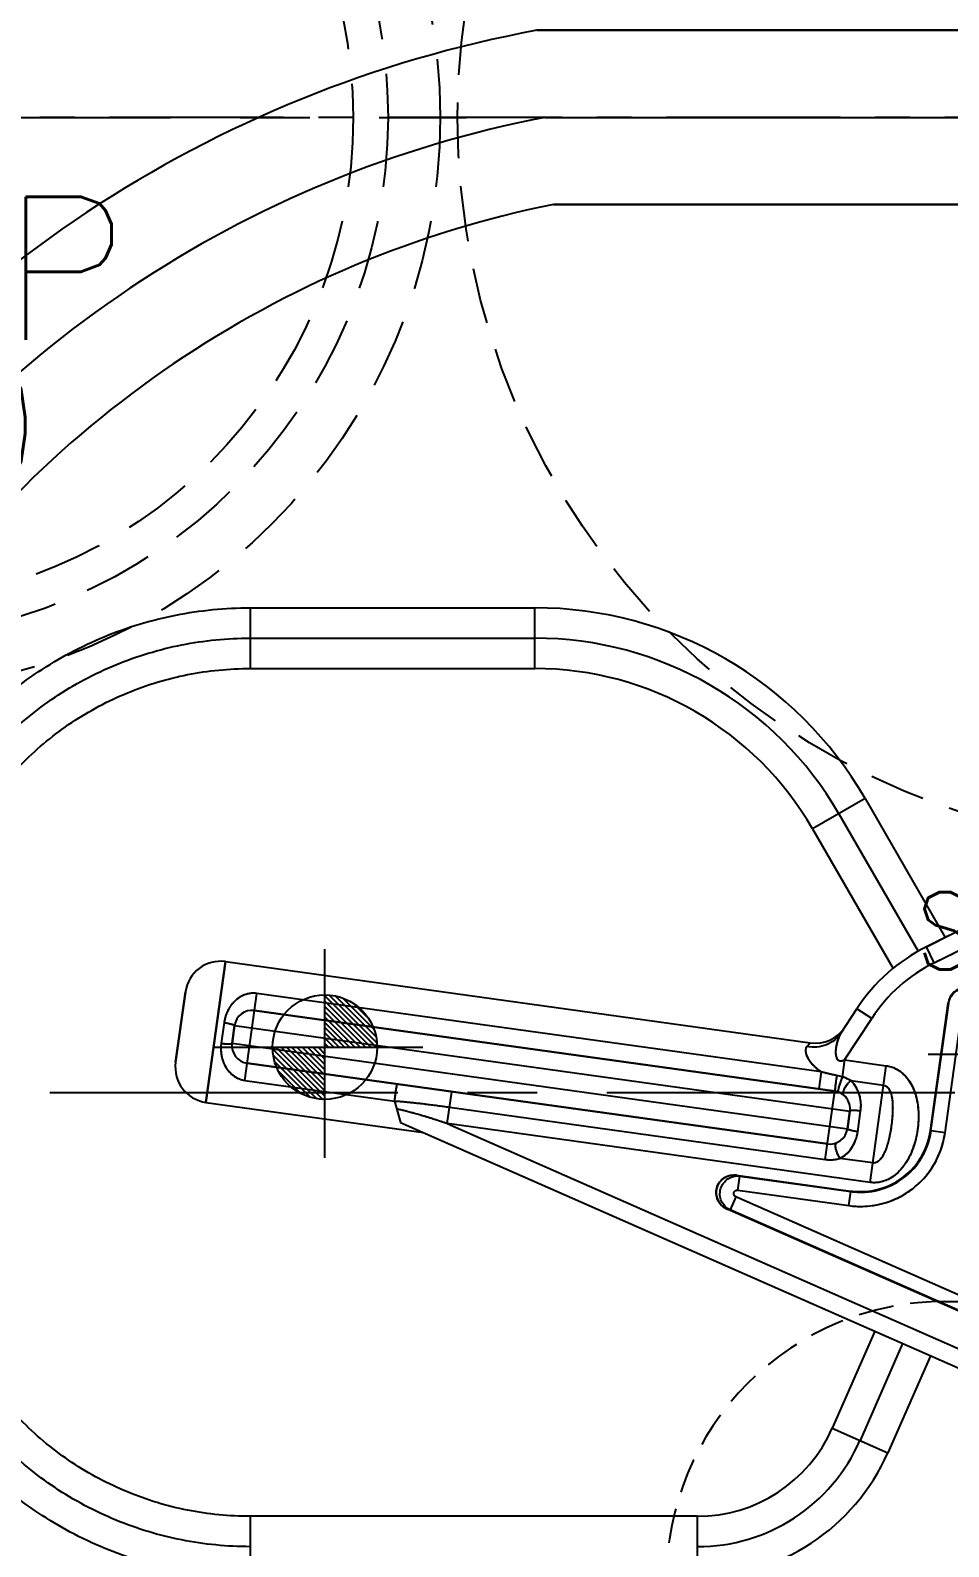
# Model space of a CAD drawing. Header units: millimetres. Extents: x 28656 to 29764, y -21384 to -20601.
# Drawn here: x 29170 to 29196.39, y -20864.31 to -20820.77 of the extents above; entities that cross this region are included whole.
import ezdxf

# ---------------------------------------------------------------- set-up
doc = ezdxf.new("R2010")
doc.units = ezdxf.units.MM
doc.header["$LTSCALE"] = 8
for name, pattern in [('CENTER', [2, 1.25, -0.25, 0.25, -0.25]), ('CENTER2', [1.125, 0.75, -0.125, 0.125, -0.125]), ('HIDDEN', [0.375, 0.25, -0.125]), ('HIDDEN2', [0.1875, 0.125, -0.0625])]:
    doc.linetypes.add(name, pattern=pattern)
for name, color, linetype in [('Cav-cor', 30, 'Continuous'), ('CL', 1, 'Continuous'), ('PIN', 5, 'Continuous'), ('PRODUCT', 1, 'Continuous'), ('Ru', 8, 'Continuous'), ('SP', 3, 'Continuous')]:
    doc.layers.add(name, color=color, linetype=linetype)
doc.styles.get("Standard").update_dxf_attribs({"font": 'txt.shx', "width": 0.8, "bigfont": 'chineset.shx'})
doc.styles.add('txt', font='txt.shx', dxfattribs={"width": 0.75, "height": 3.2})

# ---------------------------------------------------------------- blocks, each defined once
blk = doc.blocks.new('20160826.095208')
at = {"layer": 'SP', "linetype": 'CENTER'}
for p, q in [((0, -17.25), (0, 17.25)), ((-17.25, 0), (17.25, 0))]:
    blk.add_line(p, q, dxfattribs=at)
at = {"layer": 'SP', "linetype": 'HIDDEN'}
for radius in [16.5, 15, 14]:
    blk.add_circle((0, 0), radius, dxfattribs=at)
at = {"layer": 'SP'}
for s, p in [('S', (-5.456, 1.995)), ('P', (3.888, -6.392))]:
    blk.add_text(s, height=4.111, dxfattribs=at).set_placement(p)
at = {"layer": 'SP', "color": 6, "insert": (-1.275, -8.844), "char_height": 3.2812, "attachment_point": 5}
blk.add_mtext('Ø30.00', dxfattribs=at)

msp = doc.modelspace()

# ---------------------------------------------------------------- hatches: boundary and pattern name
at = {"layer": 'PIN', "linetype": 'Continuous'}
h = msp.add_hatch(dxfattribs=at)
h.set_pattern_fill('ANSI31', color=3, scale=0.857143, angle=90, style=0)
h.set_pattern_definition([(135, (29354.42234, -20862.1717), (-0.07576144, -0.07576144), [])])
h.paths.add_polyline_path([(29178.466, -20849.966), (29176.966, -20849.966, 0.414214), (29178.466, -20851.466)])
h.paths.add_polyline_path([(29178.466, -20848.466), (29178.466, -20849.966), (29179.966, -20849.966, 0.414214)])

# ---------------------------------------------------------------- linework, layer by layer
at = {"linetype": 'CENTER', "ltscale": 0.5}
msp.add_line((29353.28, -20823.266), (29053.28, -20823.266), dxfattribs=at)
at = {"linetype": 'HIDDEN2'}
msp.add_lwpolyline([(29196.28, -20857.266), (29210.28, -20857.266, -0.414214), (29218.28, -20865.266), (29218.28, -20889.266, -0.414214), (29210.28, -20897.266), (29196.28, -20897.266, -0.414214), (29188.28, -20889.266), (29188.28, -20865.266, -0.414214)], format="xyb", close=True, dxfattribs=at)
at = {"color": 8, "linetype": 'HIDDEN', "ltscale": 0.8}
msp.add_circle((29203.28, -20823.266), 21, dxfattribs=at)
at = {"layer": 'Cav-cor', "color": 241}
for p, q in [((29221.528, -20820.766), (29184.554, -20820.766)), ((29184.789, -20823.266), (29221.772, -20823.266)), ((29222.006, -20825.766), (29185.032, -20825.766)), ((29176.322, -20837.35), (29176.322, -20839.093)), ((29176.322, -20837.35), (29184.497, -20837.35)), ((29184.497, -20839.093), (29184.497, -20837.35)), ((29176.322, -20838.221), (29184.497, -20838.221)), ((29176.322, -20839.093), (29184.497, -20839.093)), ((29193.987, -20842.829), (29192.477, -20843.7)), ((29193.987, -20842.829), (29196.288, -20846.815)), ((29193.232, -20843.265), (29195.51, -20847.21)), ((29192.477, -20843.7), (29194.789, -20847.705)), ((29196.248, -20846.835), (29195.748, -20847.084)), ((29196.288, -20846.815), (29196.248, -20846.835)), ((29195.975, -20847.54), (29195.748, -20847.084)), ((29175.049, -20851.551), (29175.61, -20847.51)), ((29175.61, -20847.51), (29192.41, -20849.844)), ((29174.179, -20850.4), (29174.459, -20848.38)), ((29176.166, -20850.919), (29176.513, -20848.423)), ((29192.724, -20850.675), (29176.513, -20848.423)), ((29195.868, -20852.358), (29196.376, -20848.698)), ((29195.879, -20852.373), (29196.388, -20848.707)), ((29196.376, -20848.698), (29196.388, -20848.707)), ((29176.445, -20848.913), (29193.115, -20851.229)), ((29193.299, -20849.553), (29193.75, -20848.862)), ((29193.399, -20850.333), (29194.177, -20849.141)), ((29194.177, -20849.141), (29193.75, -20848.862)), ((29196.283, -20852.429), (29196.792, -20848.763)), ((29175.573, -20849.261), (29175.49, -20849.856)), ((29175.799, -20849.853), (29175.87, -20849.348)), ((29175.87, -20849.348), (29193.55, -20851.804)), ((29175.799, -20849.853), (29193.48, -20852.31)), ((29192.41, -20849.844), (29192.313, -20849.948)), ((29192.904, -20852.745), (29176.234, -20850.428)), ((29193.399, -20850.333), (29193.332, -20850.818)), ((29193.399, -20850.333), (29194.596, -20850.5)), ((29192.724, -20850.675), (29192.656, -20851.165)), ((29194.131, -20853.85), (29194.596, -20850.5)), ((29176.166, -20850.919), (29180.471, -20851.517)), ((29181.984, -20852.163), (29182.111, -20851.245)), ((29192.842, -20853.189), (29193.115, -20851.229)), ((29193.574, -20850.927), (29194.519, -20851.058)), ((29175.049, -20851.551), (29181.302, -20852.42)), ((29180.47, -20851.513), (29180.641, -20852.129)), ((29180.471, -20851.517), (29180.472, -20851.514)), ((29182.049, -20851.69), (29192.842, -20853.189)), ((29180.641, -20852.129), (29200.045, -20860.667)), ((29181.984, -20852.163), (29200.251, -20860.2)), ((29194.131, -20853.85), (29181.984, -20852.163)), ((29193.55, -20851.804), (29193.48, -20852.31)), ((29193.776, -20852.396), (29193.859, -20851.802)), ((29195.879, -20852.373), (29195.868, -20852.358)), ((29196.283, -20852.429), (29195.879, -20852.373)), ((29194.208, -20853.292), (29193.264, -20853.161)), ((29190.296, -20853.642), (29193.568, -20854.097)), ((29190.296, -20853.642), (29190.387, -20853.668)), ((29190.33, -20854.072), (29190.387, -20853.668)), ((29190.387, -20853.668), (29193.579, -20854.112)), ((29190.275, -20854.266), (29190.111, -20854.64)), ((29203.214, -20859.96), (29190.275, -20854.266)), ((29190.33, -20854.072), (29193.523, -20854.516)), ((29193.523, -20854.516), (29193.579, -20854.112)), ((29193.579, -20854.112), (29193.568, -20854.097)), ((29190.021, -20854.614), (29190.111, -20854.64)), ((29202.5, -20860.105), (29190.021, -20854.614)), ((29203.05, -20860.333), (29190.111, -20854.64)), ((29194.268, -20858.125), (29193.043, -20860.91)), ((29195.066, -20858.476), (29193.841, -20861.261)), ((29195.864, -20858.827), (29194.638, -20861.612)), ((29193.043, -20860.91), (29194.638, -20861.612)), ((29189.168, -20863.439), (29176.322, -20863.439)), ((29176.322, -20863.439), (29176.322, -20865.182)), ((29189.168, -20865.182), (29189.168, -20863.439))]:
    msp.add_line(p, q, dxfattribs=at)
for centre, radius, start, end in [((29190.952, -20855.194), 35.018, 100.5276, 192.3892), ((29190.952, -20855.194), 32.518, 100.926, 192.3892), ((29190.952, -20855.194), 30.018, 101.3733, 192.3892), ((29184.5, -20848.301), 10.952, 29.9809, 90.0191), ((29184.5, -20848.301), 10.08, 29.9793, 90.0207), ((29184.5, -20848.301), 9.208, 29.9773, 90.0227), ((29198.021, -20851.649), 5.1, 116.4704, 146.87), ((29175.47, -20848.52), 1.02, 82.09, 172.09), ((29198.021, -20851.649), 4.59, 116.4704, 146.87), ((29196.881, -20848.768), 0.51, 116.4672, 172.0924), ((29176.375, -20849.418), 0.51, 82.09, 172.09), ((29192.551, -20848.834), 1.02, 262.0902, 326.885), ((29176.305, -20849.923), 0.51, 172.09, 262.09), ((29175.189, -20850.541), 1.02, 172.09, 262.09), ((29193.045, -20851.734), 0.51, 352.09, 82.09), ((29192.974, -20852.239), 0.51, 262.09, 352.09), ((29193.86, -20852.093), 2.446, 262.0763, 352.1037), ((29193.861, -20852.094), 2.038, 262.0567, 352.1233), ((29189.17, -20859.209), 4.229, 269.9619, 336.2881), ((29189.17, -20859.209), 5.101, 269.9684, 336.2816), ((29180.964, -20855.864), 20.168, 196.1567, 260.6926), ((29189.17, -20859.209), 5.973, 269.973, 336.277), ((29180.964, -20855.864), 22.668, 196.1567, 261.2219), ((29180.964, -20855.864), 25.168, 196.1567, 261.6701)]:
    msp.add_arc(centre, radius, start, end, dxfattribs=at)
for centre, major_axis, ratio, start_param, end_param in [((29193.846, -20852.075), (-1.232, 1.629), 0.998783, 2.356803, 3.926382), ((29190.23, -20854.149), (0.506, -0.144), 0.969354, 1.713338, 4.569847)]:
    msp.add_ellipse(centre, major_axis=major_axis, ratio=ratio, start_param=start_param, end_param=end_param, dxfattribs=at)
for points, knots in [([(29165.364, -20848.308), (29165.364, -20847.949), (29165.399, -20847.231), (29165.556, -20846.166), (29165.817, -20845.12), (29166.178, -20844.105), (29166.638, -20843.131), (29167.191, -20842.206), (29167.832, -20841.34), (29168.556, -20840.542), (29169.354, -20839.818), (29170.22, -20839.177), (29171.145, -20838.624), (29172.119, -20838.164), (29173.134, -20837.802), (29174.18, -20837.542), (29175.246, -20837.385), (29175.963, -20837.35), (29176.322, -20837.35)], [0, 0, 0, 0, 0.062501, 0.125, 0.1875, 0.25, 0.3125, 0.375, 0.4375, 0.5, 0.5625, 0.625, 0.6875, 0.75, 0.8125, 0.875, 0.937499, 1, 1, 1, 1]), ([(29166.236, -20848.308), (29166.236, -20847.978), (29166.268, -20847.317), (29166.412, -20846.336), (29166.652, -20845.374), (29166.985, -20844.439), (29167.408, -20843.542), (29167.917, -20842.691), (29168.507, -20841.894), (29169.173, -20841.159), (29169.908, -20840.493), (29170.705, -20839.903), (29171.556, -20839.394), (29172.454, -20838.971), (29173.388, -20838.638), (29174.35, -20838.398), (29175.331, -20838.253), (29175.992, -20838.221), (29176.322, -20838.221)], [0, 0, 0, 0, 0.062501, 0.125, 0.187501, 0.250001, 0.3125, 0.375, 0.4375, 0.5, 0.5625, 0.625, 0.6875, 0.749999, 0.812499, 0.875, 0.937499, 1, 1, 1, 1]), ([(29167.107, -20848.308), (29167.107, -20848.006), (29167.137, -20847.403), (29167.269, -20846.506), (29167.488, -20845.627), (29167.792, -20844.773), (29168.178, -20843.954), (29168.797, -20842.918), (29169.759, -20841.745), (29170.932, -20840.783), (29171.968, -20840.164), (29172.788, -20839.777), (29173.641, -20839.473), (29174.521, -20839.254), (29175.417, -20839.122), (29176.02, -20839.093), (29176.322, -20839.093)], [0, 0, 0, 0, 0.06252, 0.125038, 0.187558, 0.250077, 0.312596, 0.375114, 0.5, 0.624886, 0.687404, 0.749923, 0.812442, 0.874962, 0.93748, 1, 1, 1, 1]), ([(29214.081, -20843.079), (29212.121, -20843.226), (29207.666, -20843.684), (29201.484, -20844.277), (29197.743, -20846.091), (29196.288, -20846.815)], [0, 0, 0, 0, 0.322175, 0.73557, 1, 1, 1, 1]), ([(29195.975, -20847.54), (29196.308, -20847.375), (29196.974, -20847.042), (29197.977, -20846.554), (29198.823, -20846.167), (29199.509, -20845.879), (29200.028, -20845.675), (29200.554, -20845.486), (29201.261, -20845.255), (29202.158, -20845.007), (29203.249, -20844.77), (29204.716, -20844.52), (29206.193, -20844.339), (29207.673, -20844.187), (29208.783, -20844.078), (29209.893, -20843.966), (29211.374, -20843.821), (29212.485, -20843.72), (29213.226, -20843.658)], [0, 0, 0, 0, 0.062495, 0.124994, 0.187498, 0.218749, 0.250006, 0.281265, 0.312521, 0.375025, 0.437531, 0.500034, 0.625024, 0.68752, 0.750016, 0.812512, 0.875008, 1, 1, 1, 1]), ([(29176.513, -20848.423), (29176.453, -20848.414), (29176.332, -20848.414), (29176.16, -20848.457), (29176.005, -20848.536), (29175.828, -20848.679), (29175.657, -20848.918), (29175.589, -20849.144), (29175.573, -20849.261)], [0, 0, 0, 0, 0.130455, 0.257041, 0.379859, 0.501088, 0.745741, 1, 1, 1, 1]), ([(29175.573, -20849.261), (29175.611, -20849.267), (29175.683, -20849.279), (29175.766, -20849.298), (29175.815, -20849.313), (29175.836, -20849.322), (29175.848, -20849.327), (29175.858, -20849.333), (29175.866, -20849.338), (29175.87, -20849.345), (29175.87, -20849.348)], [0, 0, 0, 0, 0.372077, 0.688892, 0.811603, 0.862125, 0.904872, 0.939594, 0.966458, 1, 1, 1, 1]), ([(29193.299, -20849.553), (29193.249, -20849.63), (29193.124, -20849.769), (29192.88, -20849.911), (29192.6, -20849.977), (29192.407, -20849.966), (29192.313, -20849.948)], [0, 0, 0, 0, 0.244204, 0.491292, 0.743134, 1, 1, 1, 1]), ([(29193.299, -20849.553), (29193.279, -20849.585), (29193.242, -20849.652), (29193.199, -20849.762), (29193.171, -20849.86), (29193.155, -20849.941), (29193.145, -20850.004), (29193.14, -20850.069), (29193.138, -20850.134), (29193.143, -20850.189), (29193.151, -20850.232), (29193.161, -20850.264), (29193.175, -20850.295), (29193.196, -20850.323), (29193.224, -20850.344), (29193.257, -20850.356), (29193.294, -20850.359), (29193.342, -20850.353), (29193.377, -20850.342), (29193.399, -20850.333)], [0, 0, 0, 0, 0.110102, 0.225082, 0.344589, 0.405891, 0.468079, 0.531062, 0.594742, 0.659058, 0.691465, 0.724078, 0.75691, 0.790259, 0.823977, 0.858608, 0.893676, 0.929143, 1, 1, 1, 1]), ([(29175.49, -20849.856), (29175.474, -20849.973), (29175.478, -20850.209), (29175.577, -20850.485), (29175.709, -20850.671), (29175.836, -20850.789), (29175.99, -20850.878), (29176.106, -20850.91), (29176.166, -20850.919)], [0, 0, 0, 0, 0.254267, 0.498929, 0.620167, 0.74299, 0.869581, 1, 1, 1, 1]), ([(29175.49, -20849.856), (29175.529, -20849.861), (29175.601, -20849.869), (29175.686, -20849.873), (29175.737, -20849.872), (29175.76, -20849.869), (29175.773, -20849.867), (29175.784, -20849.865), (29175.793, -20849.861), (29175.799, -20849.857), (29175.799, -20849.853)], [0, 0, 0, 0, 0.372077, 0.688892, 0.811603, 0.862125, 0.904872, 0.939594, 0.966458, 1, 1, 1, 1]), ([(29192.313, -20849.948), (29192.305, -20849.956), (29192.292, -20849.974), (29192.274, -20850.019), (29192.272, -20850.071), (29192.281, -20850.125), (29192.3, -20850.189), (29192.34, -20850.275), (29192.407, -20850.378), (29192.494, -20850.484), (29192.6, -20850.586), (29192.681, -20850.646), (29192.724, -20850.675)], [0, 0, 0, 0, 0.036459, 0.073679, 0.156487, 0.204462, 0.257258, 0.377018, 0.514015, 0.665397, 0.82828, 1, 1, 1, 1]), ([(29193.172, -20850.78), (29193.096, -20850.767), (29192.946, -20850.734), (29192.798, -20850.695), (29192.724, -20850.675)], [0, 0, 0, 0, 0.500625, 1, 1, 1, 1]), ([(29193.172, -20850.78), (29193.168, -20850.804), (29193.161, -20850.855), (29193.15, -20850.931), (29193.141, -20850.995), (29193.135, -20851.044), (29193.13, -20851.079), (29193.126, -20851.111), (29193.123, -20851.141), (29193.12, -20851.166), (29193.117, -20851.188), (29193.116, -20851.203), (29193.115, -20851.213), (29193.115, -20851.218), (29193.114, -20851.223), (29193.114, -20851.226), (29193.114, -20851.228), (29193.115, -20851.229), (29193.115, -20851.229)], [0, 0, 0, 0, 0.162409, 0.335995, 0.50845, 0.590729, 0.668577, 0.740709, 0.805848, 0.862893, 0.910978, 0.949254, 0.964479, 0.977031, 0.986876, 0.993981, 0.998327, 1, 1, 1, 1]), ([(29193.332, -20850.818), (29193.322, -20850.84), (29193.304, -20850.888), (29193.278, -20850.96), (29193.255, -20851.032), (29193.234, -20851.1), (29193.219, -20851.158), (29193.211, -20851.2), (29193.207, -20851.226), (29193.207, -20851.237), (29193.207, -20851.245), (29193.208, -20851.249), (29193.21, -20851.252), (29193.211, -20851.252)], [0, 0, 0, 0, 0.161483, 0.333523, 0.50415, 0.662516, 0.798463, 0.903144, 0.94174, 0.970419, 0.981063, 0.989345, 1, 1, 1, 1]), ([(29193.574, -20850.927), (29193.556, -20850.915), (29193.479, -20850.871), (29193.396, -20850.837), (29193.332, -20850.818)], [0, 0, 0, 0, 0.24695, 1, 1, 1, 1]), ([(29194.596, -20850.5), (29194.643, -20850.506), (29194.735, -20850.527), (29194.866, -20850.58), (29194.988, -20850.654), (29195.133, -20850.774), (29195.281, -20850.96), (29195.405, -20851.216), (29195.481, -20851.488), (29195.519, -20851.769), (29195.523, -20852.051), (29195.497, -20852.333), (29195.445, -20852.61), (29195.364, -20852.881), (29195.252, -20853.141), (29195.104, -20853.382), (29194.915, -20853.594), (29194.722, -20853.732), (29194.549, -20853.809), (29194.412, -20853.846), (29194.272, -20853.862), (29194.177, -20853.857), (29194.131, -20853.85)], [0, 0, 0, 0, 0.031265, 0.062551, 0.093832, 0.125122, 0.187576, 0.250052, 0.312537, 0.375026, 0.437518, 0.500011, 0.562505, 0.624997, 0.687487, 0.749973, 0.812447, 0.874894, 0.906181, 0.937458, 0.968738, 1, 1, 1, 1]), ([(29180.472, -20851.514), (29180.474, -20851.489), (29180.48, -20851.437), (29180.49, -20851.358), (29180.5, -20851.289), (29180.508, -20851.235), (29180.513, -20851.196), (29180.518, -20851.16), (29180.523, -20851.127), (29180.527, -20851.098), (29180.53, -20851.077), (29180.533, -20851.062), (29180.534, -20851.053), (29180.535, -20851.045), (29180.536, -20851.039), (29180.537, -20851.034), (29180.538, -20851.03), (29180.538, -20851.028), (29180.538, -20851.027), (29180.538, -20851.027), (29180.538, -20851.026), (29180.539, -20851.026)], [0, 0, 0, 0, 0.150075, 0.317945, 0.489963, 0.573518, 0.653347, 0.727928, 0.795742, 0.855465, 0.906049, 0.927592, 0.946465, 0.962573, 0.975865, 0.986297, 0.993821, 0.99648, 0.998396, 0.999566, 1, 1, 1, 1]), ([(29193.574, -20850.927), (29193.556, -20850.943), (29193.52, -20850.979), (29193.47, -20851.038), (29193.425, -20851.1), (29193.394, -20851.153), (29193.374, -20851.194), (29193.362, -20851.222), (29193.353, -20851.249), (29193.345, -20851.284), (29193.345, -20851.321), (29193.361, -20851.334)], [0, 0, 0, 0, 0.153675, 0.316704, 0.478681, 0.630271, 0.699496, 0.762995, 0.820005, 0.870069, 1, 1, 1, 1]), ([(29193.859, -20851.802), (29193.87, -20851.721), (29193.875, -20851.557), (29193.829, -20851.319), (29193.731, -20851.102), (29193.632, -20850.979), (29193.574, -20850.927)], [0, 0, 0, 0, 0.258411, 0.509831, 0.755277, 1, 1, 1, 1]), ([(29194.519, -20851.058), (29194.545, -20851.062), (29194.583, -20851.077), (29194.625, -20851.111), (29194.66, -20851.151), (29194.694, -20851.207), (29194.724, -20851.28), (29194.745, -20851.356), (29194.765, -20851.459), (29194.778, -20851.591), (29194.78, -20851.749), (29194.774, -20851.909), (29194.76, -20852.068), (29194.741, -20852.227), (29194.716, -20852.386), (29194.685, -20852.543), (29194.648, -20852.698), (29194.603, -20852.85), (29194.555, -20852.973), (29194.507, -20853.067), (29194.466, -20853.134), (29194.418, -20853.196), (29194.369, -20853.241), (29194.325, -20853.27), (29194.288, -20853.286), (29194.248, -20853.294), (29194.221, -20853.294), (29194.208, -20853.292)], [0, 0, 0, 0, 0.031403, 0.0471, 0.062715, 0.093734, 0.124644, 0.155547, 0.186485, 0.248555, 0.310983, 0.373747, 0.436764, 0.499916, 0.563068, 0.626084, 0.688848, 0.751276, 0.813345, 0.844286, 0.875184, 0.906095, 0.93711, 0.952716, 0.968411, 0.984189, 1, 1, 1, 1]), ([(29180.469, -20851.511), (29180.602, -20851.519), (29180.866, -20851.542), (29181.392, -20851.601), (29181.787, -20851.653), (29182.049, -20851.69)], [0, 0, 0, 0, 0.249795, 0.499799, 1, 1, 1, 1]), ([(29181.984, -20852.163), (29181.864, -20852.123), (29181.625, -20852.045), (29181.265, -20851.933), (29180.962, -20851.847), (29180.719, -20851.785), (29180.596, -20851.758), (29180.535, -20851.746)], [0, 0, 0, 0, 0.250169, 0.500315, 0.750365, 0.875287, 1, 1, 1, 1]), ([(29193.859, -20851.802), (29193.82, -20851.797), (29193.748, -20851.789), (29193.663, -20851.784), (29193.612, -20851.786), (29193.589, -20851.788), (29193.576, -20851.79), (29193.565, -20851.793), (29193.556, -20851.796), (29193.55, -20851.801), (29193.55, -20851.804)], [0, 0, 0, 0, 0.372077, 0.688892, 0.811603, 0.862125, 0.904872, 0.939594, 0.966458, 1, 1, 1, 1]), ([(29193.264, -20853.161), (29193.333, -20853.126), (29193.463, -20853.035), (29193.616, -20852.853), (29193.725, -20852.636), (29193.765, -20852.478), (29193.776, -20852.396)], [0, 0, 0, 0, 0.244713, 0.490157, 0.741583, 1, 1, 1, 1]), ([(29193.776, -20852.396), (29193.738, -20852.391), (29193.666, -20852.379), (29193.583, -20852.36), (29193.534, -20852.344), (29193.513, -20852.336), (29193.501, -20852.33), (29193.491, -20852.325), (29193.484, -20852.319), (29193.479, -20852.313), (29193.48, -20852.31)], [0, 0, 0, 0, 0.372077, 0.688892, 0.811603, 0.862125, 0.904872, 0.939594, 0.966458, 1, 1, 1, 1]), ([(29193.264, -20853.161), (29193.251, -20853.14), (29193.226, -20853.095), (29193.194, -20853.025), (29193.168, -20852.953), (29193.152, -20852.894), (29193.144, -20852.849), (29193.14, -20852.819), (29193.139, -20852.791), (29193.141, -20852.754), (29193.151, -20852.719), (29193.17, -20852.711)], [0, 0, 0, 0, 0.153676, 0.316707, 0.478686, 0.630276, 0.699501, 0.762999, 0.820008, 0.870071, 1, 1, 1, 1]), ([(29192.842, -20853.189), (29192.913, -20853.199), (29193.056, -20853.205), (29193.197, -20853.181), (29193.264, -20853.161)], [0, 0, 0, 0, 0.504056, 1, 1, 1, 1]), ([(29190.111, -20854.64), (29190.057, -20854.615), (29189.956, -20854.546), (29189.852, -20854.396), (29189.807, -20854.217), (29189.825, -20854.034), (29189.906, -20853.868), (29190.038, -20853.74), (29190.206, -20853.667), (29190.328, -20853.66), (29190.387, -20853.668)], [0, 0, 0, 0, 0.123891, 0.248509, 0.373973, 0.499998, 0.626021, 0.751486, 0.876103, 1, 1, 1, 1]), ([(29176.322, -20865.182), (29175.963, -20865.182), (29175.246, -20865.147), (29174.18, -20864.99), (29173.134, -20864.729), (29172.119, -20864.368), (29171.145, -20863.908), (29170.22, -20863.355), (29169.354, -20862.714), (29168.556, -20861.99), (29167.832, -20861.192), (29167.191, -20860.326), (29166.638, -20859.401), (29166.178, -20858.427), (29165.817, -20857.412), (29165.556, -20856.366), (29165.399, -20855.3), (29165.364, -20854.583), (29165.364, -20854.224)], [0, 0, 0, 0, 0.062501, 0.125, 0.1875, 0.25, 0.3125, 0.375, 0.4375, 0.5, 0.5625, 0.625, 0.6875, 0.75, 0.8125, 0.875, 0.937499, 1, 1, 1, 1]), ([(29176.322, -20864.311), (29175.992, -20864.311), (29175.331, -20864.278), (29174.35, -20864.134), (29173.388, -20863.894), (29172.454, -20863.561), (29171.556, -20863.138), (29170.705, -20862.629), (29169.908, -20862.039), (29169.173, -20861.373), (29168.507, -20860.638), (29167.917, -20859.841), (29167.408, -20858.99), (29166.985, -20858.092), (29166.652, -20857.158), (29166.412, -20856.196), (29166.268, -20855.215), (29166.236, -20854.554), (29166.236, -20854.224)], [0, 0, 0, 0, 0.062501, 0.125, 0.187501, 0.250001, 0.3125, 0.375, 0.4375, 0.5, 0.5625, 0.625, 0.6875, 0.749999, 0.812499, 0.875, 0.937499, 1, 1, 1, 1]), ([(29176.322, -20863.439), (29176.02, -20863.439), (29175.417, -20863.409), (29174.521, -20863.277), (29173.641, -20863.058), (29172.788, -20862.754), (29171.968, -20862.368), (29170.932, -20861.749), (29169.759, -20860.787), (29168.797, -20859.614), (29168.178, -20858.578), (29167.792, -20857.758), (29167.488, -20856.905), (29167.269, -20856.026), (29167.137, -20855.129), (29167.107, -20854.526), (29167.107, -20854.224)], [0, 0, 0, 0, 0.06252, 0.125038, 0.187558, 0.250077, 0.312596, 0.375114, 0.5, 0.624886, 0.687404, 0.749923, 0.812442, 0.874962, 0.93748, 1, 1, 1, 1]), ([(29190.275, -20854.266), (29190.264, -20854.261), (29190.243, -20854.248), (29190.221, -20854.217), (29190.21, -20854.181), (29190.214, -20854.144), (29190.231, -20854.11), (29190.258, -20854.085), (29190.293, -20854.071), (29190.318, -20854.07), (29190.33, -20854.072)], [0, 0, 0, 0, 0.125016, 0.250026, 0.375018, 0.5, 0.624982, 0.749974, 0.874984, 1, 1, 1, 1])]:
    msp.add_open_spline(points, degree=3, knots=knots, dxfattribs=at)
msp.add_open_spline([(29193.332, -20850.818), (29193.279, -20850.802), (29193.226, -20850.79), (29193.172, -20850.78)], degree=3, dxfattribs=at)
at = {"layer": 'CL', "color": 6, "linetype": 'CENTER'}
msp.add_line((29170.564, -20851.266), (29242.929, -20851.266), dxfattribs=at)
at = {"layer": 'PIN', "color": 3, "linetype": 'CENTER2'}
for p, q in [((29178.466, -20853.148), (29178.466, -20846.784)), ((29175.284, -20849.966), (29181.648, -20849.966)), ((29195.798, -20850.166), (29202.162, -20850.166))]:
    msp.add_line(p, q, dxfattribs=at)
at = {"layer": 'PIN', "color": 3, "linetype": 'Continuous'}
msp.add_circle((29178.466, -20849.966), 1.5, dxfattribs=at)
at = {"layer": 'PRODUCT'}
for p, q in [((29195.975, -20847.54), (29195.748, -20847.084)), ((29175.61, -20847.51), (29175.049, -20851.551)), ((29175.61, -20847.51), (29192.41, -20849.844)), ((29174.459, -20848.38), (29174.179, -20850.4)), ((29176.166, -20850.919), (29176.513, -20848.423)), ((29192.724, -20850.675), (29176.513, -20848.423)), ((29195.868, -20852.358), (29196.376, -20848.698)), ((29195.879, -20852.373), (29196.388, -20848.707)), ((29193.115, -20851.229), (29176.445, -20848.913)), ((29193.299, -20849.553), (29193.75, -20848.862)), ((29193.399, -20850.333), (29194.177, -20849.141)), ((29194.177, -20849.141), (29193.75, -20848.862)), ((29196.283, -20852.429), (29196.792, -20848.763)), ((29175.573, -20849.261), (29175.49, -20849.856)), ((29175.87, -20849.348), (29175.799, -20849.853)), ((29175.87, -20849.348), (29193.55, -20851.804)), ((29175.799, -20849.853), (29193.48, -20852.31)), ((29176.234, -20850.428), (29192.904, -20852.745)), ((29193.399, -20850.333), (29193.332, -20850.818)), ((29193.399, -20850.333), (29194.596, -20850.5)), ((29192.724, -20850.675), (29192.656, -20851.165)), ((29194.131, -20853.85), (29194.596, -20850.5)), ((29176.166, -20850.919), (29180.471, -20851.517)), ((29181.984, -20852.163), (29182.111, -20851.245)), ((29192.842, -20853.189), (29193.115, -20851.229)), ((29193.574, -20850.927), (29194.519, -20851.058)), ((29175.049, -20851.551), (29181.302, -20852.42)), ((29180.47, -20851.513), (29180.641, -20852.129)), ((29182.049, -20851.69), (29192.842, -20853.189)), ((29180.641, -20852.129), (29200.045, -20860.667)), ((29181.984, -20852.163), (29200.251, -20860.2)), ((29194.131, -20853.85), (29181.984, -20852.163)), ((29193.48, -20852.31), (29193.55, -20851.804)), ((29193.776, -20852.396), (29193.859, -20851.802)), ((29195.879, -20852.373), (29195.868, -20852.358)), ((29196.283, -20852.429), (29195.879, -20852.373)), ((29194.208, -20853.292), (29193.264, -20853.161)), ((29190.296, -20853.642), (29190.387, -20853.668)), ((29190.296, -20853.642), (29193.568, -20854.097)), ((29190.33, -20854.072), (29190.387, -20853.668)), ((29190.387, -20853.668), (29193.579, -20854.112)), ((29190.275, -20854.266), (29190.111, -20854.64)), ((29203.214, -20859.96), (29190.275, -20854.266)), ((29190.33, -20854.072), (29193.523, -20854.516)), ((29193.523, -20854.516), (29193.579, -20854.112)), ((29193.579, -20854.112), (29193.568, -20854.097)), ((29202.5, -20860.105), (29190.021, -20854.614)), ((29190.021, -20854.614), (29190.111, -20854.64)), ((29203.05, -20860.333), (29190.111, -20854.64))]:
    msp.add_line(p, q, dxfattribs=at)
for centre, radius, start, end in [((29198.021, -20851.649), 5.1, 116.4704, 146.87), ((29175.47, -20848.52), 1.02, 82.09, 172.09), ((29198.021, -20851.649), 4.59, 116.4704, 146.87), ((29176.375, -20849.418), 0.51, 82.09, 172.09), ((29192.551, -20848.834), 1.02, 262.0905, 326.871), ((29176.305, -20849.923), 0.51, 172.09, 262.09), ((29175.189, -20850.541), 1.02, 172.09, 262.09), ((29193.045, -20851.734), 0.51, 352.09, 82.09), ((29192.974, -20852.239), 0.51, 262.09, 352.09)]:
    msp.add_arc(centre, radius, start, end, dxfattribs=at)
for points, start_tangent, end_tangent in [([(29195.748, -20847.084), (29200.731, -20844.891), (29208.201, -20843.623), (29213.894, -20843.093)], (0.895165, 0.445736), (0.997071, 0.076486)), ([(29195.975, -20847.54), (29197.817, -20846.635), (29199.547, -20845.866), (29201.173, -20845.288), (29202.803, -20844.87), (29204.566, -20844.556), (29206.516, -20844.309), (29208.621, -20844.093), (29210.838, -20843.874), (29213.226, -20843.658)], (0.895083, 0.445899), (0.996576, 0.082687)), ([(29176.513, -20848.423), (29176.353, -20848.419), (29176.19, -20848.453), (29176.036, -20848.524), (29175.9, -20848.624), (29175.787, -20848.746), (29175.699, -20848.88), (29175.636, -20849.016), (29175.595, -20849.145), (29175.573, -20849.261)], (-0.990504, 0.137486), (-0.137607, -0.990487)), ([(29196.654, -20848.312), (29196.551, -20848.38), (29196.467, -20848.471), (29196.408, -20848.579), (29196.376, -20848.698)], (-0.895171, -0.445723), (-0.137617, -0.990485)), ([(29196.376, -20848.698), (29196.382, -20848.703), (29196.388, -20848.707)], (0.811872, -0.583835), (0.811871, -0.583837)), ([(29196.388, -20848.707), (29196.418, -20848.592), (29196.477, -20848.482), (29196.563, -20848.389), (29196.666, -20848.321)], (0.138057, 0.990424), (0.894884, 0.446299)), ([(29175.573, -20849.261), (29175.688, -20849.281), (29175.785, -20849.304), (29175.849, -20849.328), (29175.87, -20849.348)], (0.990485, -0.137617), (-0.137617, -0.990485)), ([(29193.299, -20849.553), (29193.116, -20849.757), (29192.876, -20849.898), (29192.601, -20849.963), (29192.313, -20849.948)], (-0.54654, -0.837433), (-0.981941, 0.189189)), ([(29193.299, -20849.553), (29193.233, -20849.677), (29193.187, -20849.806), (29193.157, -20849.931), (29193.142, -20850.046), (29193.14, -20850.147), (29193.152, -20850.232), (29193.177, -20850.296), (29193.215, -20850.337), (29193.266, -20850.356), (29193.328, -20850.354), (29193.399, -20850.333)], (-0.546645, -0.837364), (0.92976, 0.368166)), ([(29175.49, -20849.856), (29175.479, -20850.006), (29175.491, -20850.172), (29175.533, -20850.347), (29175.608, -20850.519), (29175.719, -20850.674), (29175.857, -20850.797), (29176.011, -20850.879), (29176.166, -20850.919)], (-0.137601, -0.990488), (0.990478, -0.13767)), ([(29175.49, -20849.856), (29175.607, -20849.868), (29175.706, -20849.872), (29175.774, -20849.867), (29175.799, -20849.853)], (0.990486, -0.137616), (0.137617, 0.990485)), ([(29192.313, -20849.948), (29192.275, -20850.036), (29192.287, -20850.144), (29192.334, -20850.259), (29192.406, -20850.374), (29192.498, -20850.484), (29192.604, -20850.585), (29192.724, -20850.675)], (-0.684854, -0.72868), (0.833129, -0.553079)), ([(29192.41, -20849.844), (29192.4, -20849.855), (29192.367, -20849.89), (29192.313, -20849.948)], (-0.683923, -0.729554), (-0.683953, -0.729526)), ([(29193.172, -20850.78), (29193.094, -20850.765), (29193.013, -20850.748), (29192.925, -20850.727), (29192.828, -20850.703), (29192.724, -20850.675)], (-0.983917, 0.178627), (-0.966464, 0.256802)), ([(29193.172, -20850.78), (29193.154, -20850.899), (29193.138, -20851.023), (29193.124, -20851.13)], (-0.148359, -0.988934), (-0.006358, -0.99998)), ([(29193.332, -20850.818), (29193.252, -20850.797), (29193.172, -20850.78)], (-0.959688, 0.281067), (-0.983931, 0.178548)), ([(29193.332, -20850.818), (29193.289, -20850.93), (29193.25, -20851.048)], (-0.379615, -0.925144), (-0.29751, -0.954719)), ([(29193.574, -20850.927), (29193.493, -20850.881), (29193.412, -20850.845), (29193.332, -20850.818)], (-0.845827, 0.533457), (-0.958523, 0.285014)), ([(29194.596, -20850.5), (29194.771, -20850.543), (29194.953, -20850.635), (29195.126, -20850.778), (29195.275, -20850.97), (29195.388, -20851.196), (29195.464, -20851.44), (29195.506, -20851.693), (29195.52, -20851.954), (29195.507, -20852.217), (29195.469, -20852.479), (29195.406, -20852.735), (29195.319, -20852.98), (29195.205, -20853.212), (29195.06, -20853.424), (29194.887, -20853.604), (29194.695, -20853.739), (29194.496, -20853.822), (29194.304, -20853.856), (29194.131, -20853.85)], (0.990484, -0.137625), (-0.990455, 0.137837)), ([(29180.471, -20851.517), (29180.486, -20851.389), (29180.504, -20851.256), (29180.521, -20851.137), (29180.534, -20851.056), (29180.539, -20851.026)], (0.098616, 0.995126), (0.999997, -0.002415)), ([(29193.124, -20851.13), (29193.116, -20851.203), (29193.115, -20851.229)], (-0.006358, -0.99998), (0.990554, -0.137122)), ([(29193.208, -20851.224), (29193.211, -20851.252)], (-0.195568, -0.98069), (0.944947, -0.327223)), ([(29193.25, -20851.048), (29193.221, -20851.152), (29193.208, -20851.224)], (-0.29751, -0.954719), (-0.195568, -0.98069)), ([(29193.574, -20850.927), (29193.491, -20851.014), (29193.417, -20851.115), (29193.366, -20851.212), (29193.346, -20851.29)], (-0.744907, -0.667168), (-0.01418, -0.999899)), ([(29193.346, -20851.29), (29193.361, -20851.334)], (-0.01418, -0.999899), (0.784215, -0.620489)), ([(29193.859, -20851.802), (29193.87, -20851.667), (29193.862, -20851.517), (29193.831, -20851.359), (29193.773, -20851.202), (29193.687, -20851.054), (29193.574, -20850.927)], (0.137602, 0.990488), (-0.736325, 0.676628)), ([(29194.519, -20851.058), (29194.576, -20851.077), (29194.635, -20851.123), (29194.688, -20851.2), (29194.732, -20851.309), (29194.761, -20851.445), (29194.776, -20851.601), (29194.778, -20851.771), (29194.769, -20851.953), (29194.751, -20852.143), (29194.724, -20852.335), (29194.689, -20852.522), (29194.646, -20852.699), (29194.597, -20852.861), (29194.538, -20853.004), (29194.473, -20853.122), (29194.403, -20853.209), (29194.333, -20853.264), (29194.266, -20853.29), (29194.208, -20853.292)], (0.990485, -0.137618), (-0.990465, 0.137762)), ([(29180.469, -20851.511), (29180.563, -20851.517), (29180.666, -20851.526), (29180.78, -20851.536), (29180.905, -20851.548), (29181.043, -20851.563), (29181.192, -20851.579), (29181.35, -20851.598), (29181.517, -20851.619), (29181.69, -20851.641), (29181.868, -20851.665), (29182.049, -20851.69)], (0.997755, -0.066976), (0.990485, -0.137618)), ([(29181.984, -20852.163), (29181.76, -20852.089), (29181.554, -20852.024), (29181.366, -20851.965), (29181.194, -20851.914), (29181.037, -20851.869), (29180.894, -20851.83), (29180.764, -20851.797), (29180.645, -20851.769), (29180.535, -20851.746)], (-0.949167, 0.314773), (-0.981644, 0.190725)), ([(29193.859, -20851.802), (29193.743, -20851.789), (29193.643, -20851.785), (29193.575, -20851.791), (29193.55, -20851.804)], (-0.990486, 0.137617), (-0.137617, -0.990485)), ([(29193.264, -20853.161), (29193.405, -20853.071), (29193.527, -20852.954), (29193.626, -20852.819), (29193.7, -20852.674), (29193.749, -20852.531), (29193.776, -20852.396)], (0.893, 0.450057), (0.137611, 0.990486)), ([(29193.776, -20852.396), (29193.661, -20852.377), (29193.564, -20852.353), (29193.5, -20852.33), (29193.48, -20852.31)], (-0.990485, 0.137617), (0.137617, 0.990485)), ([(29193.523, -20854.516), (29193.733, -20854.536), (29193.982, -20854.536), (29194.259, -20854.506), (29194.556, -20854.438), (29194.858, -20854.326), (29195.154, -20854.169), (29195.43, -20853.969), (29195.675, -20853.733), (29195.881, -20853.471), (29196.043, -20853.195), (29196.162, -20852.921), (29196.239, -20852.661), (29196.283, -20852.429)], (0.990485, -0.13762), (0.137621, 0.990485)), ([(29193.568, -20854.097), (29194.1, -20854.101), (29194.616, -20853.967), (29195.078, -20853.704), (29195.457, -20853.331), (29195.726, -20852.872), (29195.868, -20852.358)], (0.990485, -0.137617), (0.137617, 0.990485)), ([(29193.579, -20854.112), (29193.755, -20854.128), (29193.961, -20854.129), (29194.193, -20854.104), (29194.44, -20854.047), (29194.692, -20853.954), (29194.938, -20853.823), (29195.168, -20853.656), (29195.372, -20853.46), (29195.544, -20853.241), (29195.68, -20853.012), (29195.778, -20852.783), (29195.843, -20852.567), (29195.879, -20852.373)], (0.990452, -0.13786), (0.137378, 0.990519)), ([(29193.264, -20853.161), (29193.207, -20853.054), (29193.164, -20852.937), (29193.141, -20852.829), (29193.144, -20852.749), (29193.17, -20852.711)], (-0.534796, 0.844981), (0.923644, 0.383251)), ([(29192.842, -20853.189), (29192.946, -20853.199), (29193.052, -20853.198), (29193.159, -20853.185), (29193.264, -20853.161)], (0.990483, -0.137632), (0.959179, 0.282799)), ([(29190.021, -20854.614), (29189.864, -20854.508), (29189.755, -20854.358), (29189.707, -20854.183), (29189.724, -20854.005), (29189.803, -20853.845), (29189.936, -20853.721), (29190.107, -20853.65), (29190.296, -20853.642)], (-0.915311, 0.402747), (0.990485, -0.137617)), ([(29190.111, -20854.64), (29189.964, -20854.539), (29189.862, -20854.391), (29189.817, -20854.217), (29189.836, -20854.037), (29189.915, -20853.874), (29190.044, -20853.749), (29190.209, -20853.677), (29190.387, -20853.668)], (-0.912501, 0.409074), (0.991417, -0.13074)), ([(29190.275, -20854.266), (29190.244, -20854.246), (29190.223, -20854.216), (29190.213, -20854.181), (29190.216, -20854.145), (29190.232, -20854.112), (29190.259, -20854.087), (29190.293, -20854.073), (29190.33, -20854.072)], (-0.915249, 0.402888), (0.990467, -0.137748))]:
    msp.add_spline(points, degree=3, dxfattribs=dict(at, start_tangent=start_tangent, end_tangent=end_tangent))
at = {"layer": 'Ru', "color": 253}
for p, q in [((29184.554, -20820.766), (29221.528, -20820.766)), ((29184.789, -20823.266), (29221.772, -20823.266)), ((29185.032, -20825.766), (29222.006, -20825.766))]:
    msp.add_line(p, q, dxfattribs=at)
for centre, radius, start, end in [((29190.952, -20855.194), 35.018, 100.5276, 192.3892), ((29190.952, -20855.194), 32.518, 100.926, 192.3892), ((29190.952, -20855.194), 30.018, 101.3733, 192.3892), ((29180.964, -20855.864), 20.168, 196.1567, 260.6926), ((29180.964, -20855.864), 22.668, 196.1567, 261.2219), ((29180.964, -20855.864), 25.168, 196.1567, 261.6701)]:
    msp.add_arc(centre, radius, start, end, dxfattribs=at)

# ---------------------------------------------------------------- block references
at = {"layer": 'SP'}
msp.add_blockref('20160826.095208', (29165.28, -20823.266), dxfattribs=at)

# ---------------------------------------------------------------- texts
at = {"layer": 'PRODUCT', "color": 4, "insert": (29195.371, -20844.405), "char_height": 3.32928, "width": 33.03368, "attachment_point": 1, "style": 'txt'}
msp.add_mtext('smile-lever-left', dxfattribs=at)

doc.saveas('drawing.dxf')
